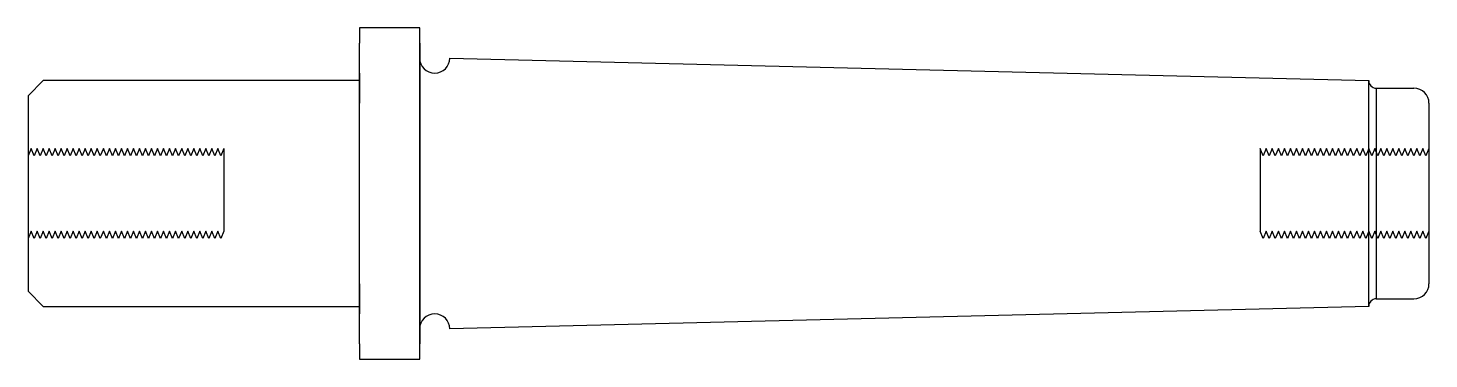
# Model space of a CAD drawing. Header units: millimetres. Extents: x -137 to 298, y -62 to 330.
# Drawn here: x -137 to -44, y 89 to 111 of the extents above; entities that cross this region are included whole.
import ezdxf

# ---------------------------------------------------------------- set-up
doc = ezdxf.new("R2010")
doc.units = ezdxf.units.MM
doc.layers.add('Arbor', color=7, linetype='CONTINUOUS', lineweight=25)

msp = doc.modelspace()

# ---------------------------------------------------------------- linework, layer by layer
at = {"layer": 'Arbor'}
for p, q in [((-111, 111), (-115, 111)), ((-115, 111), (-115, 110)), ((-111, 110), (-111, 111)), ((-115, 90), (-115, 110)), ((-111, 90), (-111, 110)), ((-111, 110), (-111, 90)), ((-109, 109), (-48, 107.5)), ((-115, 108), (-115, 106)), ((-136, 107.5), (-137, 106.5)), ((-115, 107.5), (-136, 107.5)), ((-48, 92.5), (-48, 107.5)), ((-47.5, 107), (-47, 107)), ((-47.5, 107), (-47.5, 93)), ((-47, 107), (-45, 107)), ((-137, 106.5), (-137, 93.5)), ((-44, 106), (-44, 94)), ((-136.8, 103), (-137, 102.5)), ((-136.6, 102.5), (-136.8, 103)), ((-136.4, 103), (-136.6, 102.5)), ((-136.2, 102.5), (-136.4, 103)), ((-136, 103), (-136.2, 102.5)), ((-135.8, 102.5), (-136, 103)), ((-135.6, 103), (-135.8, 102.5)), ((-135.4, 102.5), (-135.6, 103)), ((-135.2, 103), (-135.4, 102.5)), ((-135, 102.5), (-135.2, 103)), ((-134.8, 103), (-135, 102.5)), ((-134.6, 102.5), (-134.8, 103)), ((-134.4, 103), (-134.6, 102.5)), ((-134.2, 102.5), (-134.4, 103)), ((-134, 103), (-134.2, 102.5)), ((-133.8, 102.5), (-134, 103)), ((-133.6, 103), (-133.8, 102.5)), ((-133.4, 102.5), (-133.6, 103)), ((-133.2, 103), (-133.4, 102.5)), ((-133, 102.5), (-133.2, 103)), ((-132.8, 103), (-133, 102.5)), ((-132.6, 102.5), (-132.8, 103)), ((-132.4, 103), (-132.6, 102.5)), ((-132.2, 102.5), (-132.4, 103)), ((-132, 103), (-132.2, 102.5)), ((-131.8, 102.5), (-132, 103)), ((-131.6, 103), (-131.8, 102.5)), ((-131.4, 102.5), (-131.6, 103)), ((-131.2, 103), (-131.4, 102.5)), ((-131, 102.5), (-131.2, 103)), ((-130.8, 103), (-131, 102.5)), ((-130.6, 102.5), (-130.8, 103)), ((-130.4, 103), (-130.6, 102.5)), ((-130.2, 102.5), (-130.4, 103)), ((-130, 103), (-130.2, 102.5)), ((-129.8, 102.5), (-130, 103)), ((-129.6, 103), (-129.8, 102.5)), ((-129.4, 102.5), (-129.6, 103)), ((-129.2, 103), (-129.4, 102.5)), ((-129, 102.5), (-129.2, 103)), ((-128.8, 103), (-129, 102.5)), ((-128.6, 102.5), (-128.8, 103)), ((-128.4, 103), (-128.6, 102.5)), ((-128.2, 102.5), (-128.4, 103)), ((-128, 103), (-128.2, 102.5)), ((-127.8, 102.5), (-128, 103)), ((-127.6, 103), (-127.8, 102.5)), ((-127.4, 102.5), (-127.6, 103)), ((-127.2, 103), (-127.4, 102.5)), ((-127, 102.5), (-127.2, 103)), ((-126.8, 103), (-127, 102.5)), ((-126.6, 102.5), (-126.8, 103)), ((-126.4, 103), (-126.6, 102.5)), ((-126.2, 102.5), (-126.4, 103)), ((-126, 103), (-126.2, 102.5)), ((-125.8, 102.5), (-126, 103)), ((-125.6, 103), (-125.8, 102.5)), ((-125.4, 102.5), (-125.6, 103)), ((-125.2, 103), (-125.4, 102.5)), ((-125, 102.5), (-125.2, 103)), ((-124.8, 103), (-125, 102.5)), ((-124.6, 102.5), (-124.8, 103)), ((-124.4, 103), (-124.6, 102.5)), ((-124.2, 102.5), (-124.4, 103)), ((-124, 103), (-124.2, 102.5)), ((-124, 103), (-124, 97.5)), ((-55, 102.5), (-55.2, 103)), ((-55.2, 103), (-55.2, 97.5)), ((-54.8, 103), (-55, 102.5)), ((-54.6, 102.5), (-54.8, 103)), ((-54.4, 103), (-54.6, 102.5)), ((-54.2, 102.5), (-54.4, 103)), ((-54, 103), (-54.2, 102.5)), ((-53.8, 102.5), (-54, 103)), ((-53.6, 103), (-53.8, 102.5)), ((-53.4, 102.5), (-53.6, 103)), ((-53.2, 103), (-53.4, 102.5)), ((-53, 102.5), (-53.2, 103)), ((-52.8, 103), (-53, 102.5)), ((-52.6, 102.5), (-52.8, 103)), ((-52.4, 103), (-52.6, 102.5)), ((-52.2, 102.5), (-52.4, 103)), ((-52, 103), (-52.2, 102.5)), ((-51.8, 102.5), (-52, 103)), ((-51.6, 103), (-51.8, 102.5)), ((-51.4, 102.5), (-51.6, 103)), ((-51.2, 103), (-51.4, 102.5)), ((-51, 102.5), (-51.2, 103)), ((-50.8, 103), (-51, 102.5)), ((-50.6, 102.5), (-50.8, 103)), ((-50.4, 103), (-50.6, 102.5)), ((-50.2, 102.5), (-50.4, 103)), ((-50, 103), (-50.2, 102.5)), ((-49.8, 102.5), (-50, 103)), ((-49.6, 103), (-49.8, 102.5)), ((-49.4, 102.5), (-49.6, 103)), ((-49.2, 103), (-49.4, 102.5)), ((-49, 102.5), (-49.2, 103)), ((-48.8, 103), (-49, 102.5)), ((-48.6, 102.5), (-48.8, 103)), ((-48.4, 103), (-48.6, 102.5)), ((-48.2, 102.5), (-48.4, 103)), ((-48, 103), (-48.2, 102.5)), ((-47.8, 102.5), (-48, 103)), ((-47.6, 103), (-47.8, 102.5)), ((-47.4, 102.5), (-47.6, 103)), ((-47.2, 103), (-47.4, 102.5)), ((-47, 102.5), (-47.2, 103)), ((-46.8, 103), (-47, 102.5)), ((-46.6, 102.5), (-46.8, 103)), ((-46.4, 103), (-46.6, 102.5)), ((-46.2, 102.5), (-46.4, 103)), ((-46, 103), (-46.2, 102.5)), ((-45.8, 102.5), (-46, 103)), ((-45.6, 103), (-45.8, 102.5)), ((-45.4, 102.5), (-45.6, 103)), ((-45.2, 103), (-45.4, 102.5)), ((-45, 102.5), (-45.2, 103)), ((-44.8, 103), (-45, 102.5)), ((-44.6, 102.5), (-44.8, 103)), ((-44.4, 103), (-44.6, 102.5)), ((-44.2, 102.5), (-44.4, 103)), ((-44, 103), (-44.2, 102.5)), ((-136.8, 97.5), (-137, 97)), ((-136.6, 97), (-136.8, 97.5)), ((-136.4, 97.5), (-136.6, 97)), ((-136.2, 97), (-136.4, 97.5)), ((-136, 97.5), (-136.2, 97)), ((-135.8, 97), (-136, 97.5)), ((-135.6, 97.5), (-135.8, 97)), ((-135.4, 97), (-135.6, 97.5)), ((-135.2, 97.5), (-135.4, 97)), ((-135, 97), (-135.2, 97.5)), ((-134.8, 97.5), (-135, 97)), ((-134.6, 97), (-134.8, 97.5)), ((-134.4, 97.5), (-134.6, 97)), ((-134.2, 97), (-134.4, 97.5)), ((-134, 97.5), (-134.2, 97)), ((-133.8, 97), (-134, 97.5)), ((-133.6, 97.5), (-133.8, 97)), ((-133.4, 97), (-133.6, 97.5)), ((-133.2, 97.5), (-133.4, 97)), ((-133, 97), (-133.2, 97.5)), ((-132.8, 97.5), (-133, 97)), ((-132.6, 97), (-132.8, 97.5)), ((-132.4, 97.5), (-132.6, 97)), ((-132.2, 97), (-132.4, 97.5)), ((-132, 97.5), (-132.2, 97)), ((-131.8, 97), (-132, 97.5)), ((-131.6, 97.5), (-131.8, 97)), ((-131.4, 97), (-131.6, 97.5)), ((-131.2, 97.5), (-131.4, 97)), ((-131, 97), (-131.2, 97.5)), ((-130.8, 97.5), (-131, 97)), ((-130.6, 97), (-130.8, 97.5)), ((-130.4, 97.5), (-130.6, 97)), ((-130.2, 97), (-130.4, 97.5)), ((-130, 97.5), (-130.2, 97)), ((-129.8, 97), (-130, 97.5)), ((-129.6, 97.5), (-129.8, 97)), ((-129.4, 97), (-129.6, 97.5)), ((-129.2, 97.5), (-129.4, 97)), ((-129, 97), (-129.2, 97.5)), ((-128.8, 97.5), (-129, 97)), ((-128.6, 97), (-128.8, 97.5)), ((-128.4, 97.5), (-128.6, 97)), ((-128.2, 97), (-128.4, 97.5)), ((-128, 97.5), (-128.2, 97)), ((-127.8, 97), (-128, 97.5)), ((-127.6, 97.5), (-127.8, 97)), ((-127.4, 97), (-127.6, 97.5)), ((-127.2, 97.5), (-127.4, 97)), ((-127, 97), (-127.2, 97.5)), ((-126.8, 97.5), (-127, 97)), ((-126.6, 97), (-126.8, 97.5)), ((-126.4, 97.5), (-126.6, 97)), ((-126.2, 97), (-126.4, 97.5)), ((-126, 97.5), (-126.2, 97)), ((-125.8, 97), (-126, 97.5)), ((-125.6, 97.5), (-125.8, 97)), ((-125.4, 97), (-125.6, 97.5)), ((-125.2, 97.5), (-125.4, 97)), ((-125, 97), (-125.2, 97.5)), ((-124.8, 97.5), (-125, 97)), ((-124.6, 97), (-124.8, 97.5)), ((-124.4, 97.5), (-124.6, 97)), ((-124.2, 97), (-124.4, 97.5)), ((-124, 97.5), (-124.2, 97)), ((-55, 97), (-55.2, 97.5)), ((-54.8, 97.5), (-55, 97)), ((-54.6, 97), (-54.8, 97.5)), ((-54.4, 97.5), (-54.6, 97)), ((-54.2, 97), (-54.4, 97.5)), ((-54, 97.5), (-54.2, 97)), ((-53.8, 97), (-54, 97.5)), ((-53.6, 97.5), (-53.8, 97)), ((-53.4, 97), (-53.6, 97.5)), ((-53.2, 97.5), (-53.4, 97)), ((-53, 97), (-53.2, 97.5)), ((-52.8, 97.5), (-53, 97)), ((-52.6, 97), (-52.8, 97.5)), ((-52.4, 97.5), (-52.6, 97)), ((-52.2, 97), (-52.4, 97.5)), ((-52, 97.5), (-52.2, 97)), ((-51.8, 97), (-52, 97.5)), ((-51.6, 97.5), (-51.8, 97)), ((-51.4, 97), (-51.6, 97.5)), ((-51.2, 97.5), (-51.4, 97)), ((-51, 97), (-51.2, 97.5)), ((-50.8, 97.5), (-51, 97)), ((-50.6, 97), (-50.8, 97.5)), ((-50.4, 97.5), (-50.6, 97)), ((-50.2, 97), (-50.4, 97.5)), ((-50, 97.5), (-50.2, 97)), ((-49.8, 97), (-50, 97.5)), ((-49.6, 97.5), (-49.8, 97)), ((-49.4, 97), (-49.6, 97.5)), ((-49.2, 97.5), (-49.4, 97)), ((-49, 97), (-49.2, 97.5)), ((-48.8, 97.5), (-49, 97)), ((-48.6, 97), (-48.8, 97.5)), ((-48.4, 97.5), (-48.6, 97)), ((-48.2, 97), (-48.4, 97.5)), ((-48, 97.5), (-48.2, 97)), ((-47.8, 97), (-48, 97.5)), ((-47.6, 97.5), (-47.8, 97)), ((-47.4, 97), (-47.6, 97.5)), ((-47.2, 97.5), (-47.4, 97)), ((-47, 97), (-47.2, 97.5)), ((-46.8, 97.5), (-47, 97)), ((-46.6, 97), (-46.8, 97.5)), ((-46.4, 97.5), (-46.6, 97)), ((-46.2, 97), (-46.4, 97.5)), ((-46, 97.5), (-46.2, 97)), ((-45.8, 97), (-46, 97.5)), ((-45.6, 97.5), (-45.8, 97)), ((-45.4, 97), (-45.6, 97.5)), ((-45.2, 97.5), (-45.4, 97)), ((-45, 97), (-45.2, 97.5)), ((-44.8, 97.5), (-45, 97)), ((-44.6, 97), (-44.8, 97.5)), ((-44.4, 97.5), (-44.6, 97)), ((-44.2, 97), (-44.4, 97.5)), ((-44, 97.5), (-44.2, 97)), ((-115, 94), (-115, 92)), ((-137, 93.5), (-136, 92.5)), ((-136, 92.5), (-115, 92.5)), ((-48, 92.5), (-109, 91)), ((-47.5, 93), (-47, 93)), ((-47, 93), (-45, 93)), ((-115, 90), (-115, 89)), ((-111, 89), (-111, 90)), ((-115, 89), (-111, 89))]:
    msp.add_line(p, q, dxfattribs=at)
for centre, radius, start, end in [((-110, 109), 1, 180, 0), ((-47.5, 107.5), 0.5, 180, 270), ((-45, 106), 1, 0, 90), ((-45, 94), 1, 270, 0), ((-47.5, 92.5), 0.5, 90, 180), ((-110, 91), 1, 0, 180)]:
    msp.add_arc(centre, radius, start, end, dxfattribs=at)

doc.saveas('drawing.dxf')
